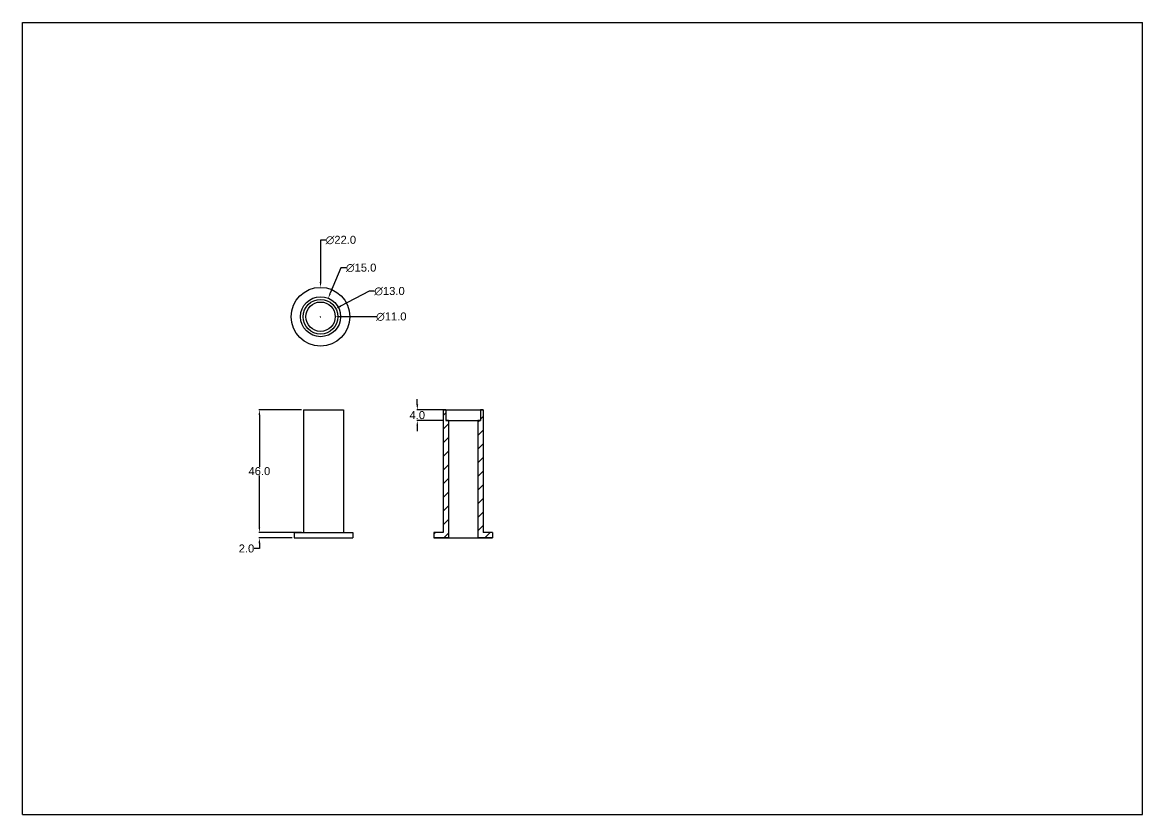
# Model space of a CAD drawing. Header units: inches. Extents: x 0 to 2200, y 53 to 755.
# Drawn here: x 0 to 420, y 458.2 to 755.2 of the extents above; entities that cross this region are included whole.
import ezdxf

# ---------------------------------------------------------------- set-up
doc = ezdxf.new("R2010")
doc.units = ezdxf.units.IN
doc.header["$MEASUREMENT"] = 0
doc.layers.add('02___PRT_ALL_AXES', color=7, linetype='Continuous')
doc.styles.get("Standard").update_dxf_attribs({"font": 'arial.ttf'})
doc.dimstyles.get("Standard").update_dxf_attribs({"dimtxt": 3, "dimasz": 2, "dimexe": 0.18, "dimexo": 0.8, "dimgap": 0.09, "dimtad": 0, "dimtih": 1, "dimtoh": 1, "dimdec": 1, "dimzin": 0, "dimdsep": 46, "dimtxsty": 'Standard', "dimcen": 0.09, "dimadec": 0, "dimazin": 0, "dimtfac": 1, "dimtdec": 1, "dimtofl": 0, "dimtmove": 0, "dimatfit": 3, "dimfxl": 1, "dimtolj": 1, "dimtzin": 0, "dimarcsym": 0})

# ---------------------------------------------------------------- blocks, each defined once
blk = doc.blocks.new('*D292')
at = {"color": 0, "lineweight": -2, "transparency": 16777216}
for p, q in [((104.6, 609.96), (88.66, 609.96)), ((88.84, 607.96), (88.84, 588.58)), ((88.84, 565.96), (88.84, 585.34)), ((104.6, 563.96), (88.66, 563.96))]:
    blk.add_line(p, q, dxfattribs=at)
at = {"color": 0, "transparency": 16777216}
for points in [[(88.51, 607.96), (89.17, 607.96), (88.84, 609.96)], [(88.51, 565.96), (89.17, 565.96), (88.84, 563.96)]]:
    blk.add_solid(points, dxfattribs=at)
at = {"layer": 'Defpoints', "color": 0, "transparency": 16777216}
for p in [(105.4, 609.96), (88.84, 563.96), (105.4, 563.96)]:
    blk.add_point(p, dxfattribs=at)
at = {"color": 0, "transparency": 16777216, "insert": (88.84, 586.96), "char_height": 3, "attachment_point": 5}
blk.add_mtext('\\A1;46.0', dxfattribs=at)
blk = doc.blocks.new('*D293')
at = {"color": 0, "lineweight": -2, "transparency": 16777216}
for p, q in [((88.84, 565.96), (88.84, 567.96)), ((101.1, 563.96), (88.66, 563.96)), ((101.1, 561.96), (88.66, 561.96)), ((88.84, 559.96), (88.84, 557.96)), ((88.84, 557.96), (86.84, 557.96))]:
    blk.add_line(p, q, dxfattribs=at)
at = {"color": 0, "transparency": 16777216}
for points in [[(88.51, 565.96), (89.17, 565.96), (88.84, 563.96)], [(88.51, 559.96), (89.17, 559.96), (88.84, 561.96)]]:
    blk.add_solid(points, dxfattribs=at)
at = {"layer": 'Defpoints', "color": 0, "transparency": 16777216}
for p in [(101.9, 563.96), (88.84, 561.96), (101.9, 561.96)]:
    blk.add_point(p, dxfattribs=at)
at = {"color": 0, "transparency": 16777216, "insert": (84, 557.96), "char_height": 3, "attachment_point": 5}
blk.add_mtext('\\A1;2.0', dxfattribs=at)
blk = doc.blocks.new('*D294')
at = {"color": 0, "lineweight": -2, "transparency": 16777216}
for p, q in [((148.04, 611.96), (148.04, 613.96)), ((158, 609.96), (147.86, 609.96)), ((158, 605.96), (147.86, 605.96)), ((148.04, 603.96), (148.04, 601.96))]:
    blk.add_line(p, q, dxfattribs=at)
at = {"color": 0, "transparency": 16777216}
for points in [[(147.71, 611.96), (148.38, 611.96), (148.04, 609.96)], [(147.71, 603.96), (148.38, 603.96), (148.04, 605.96)]]:
    blk.add_solid(points, dxfattribs=at)
at = {"layer": 'Defpoints', "color": 0, "transparency": 16777216}
for p in [(158.8, 609.96), (148.04, 605.96), (158.8, 605.96)]:
    blk.add_point(p, dxfattribs=at)
at = {"color": 0, "transparency": 16777216, "insert": (148.04, 607.96), "char_height": 3, "attachment_point": 5}
blk.add_mtext('\\A1;4.0', dxfattribs=at)
blk = doc.blocks.new('*D295')
at = {"color": 0, "lineweight": -2, "transparency": 16777216}
for p, q in [((111.69, 644.87), (111.87, 644.87)), ((111.78, 644.78), (111.78, 644.96)), ((132.69, 644.87), (119.28, 644.87))]:
    blk.add_line(p, q, dxfattribs=at)
at = {"color": 0, "transparency": 16777216}
blk.add_solid([(119.28, 645.2), (119.28, 644.54), (117.28, 644.87)], dxfattribs=at)
at = {"layer": 'Defpoints', "color": 0, "transparency": 16777216}
for p in [(106.28, 644.87), (117.28, 644.87)]:
    blk.add_point(p, dxfattribs=at)
at = {"color": 0, "transparency": 16777216, "insert": (138.3, 644.87), "char_height": 3, "attachment_point": 5}
blk.add_mtext('\\A1;∅11.0', dxfattribs=at)
blk = doc.blocks.new('*D296')
at = {"color": 0, "lineweight": -2, "transparency": 16777216}
for p, q in [((130.01, 654.42), (119.31, 648.82)), ((132.01, 654.42), (130.01, 654.42)), ((111.69, 644.87), (111.87, 644.87)), ((111.78, 644.78), (111.78, 644.96))]:
    blk.add_line(p, q, dxfattribs=at)
at = {"color": 0, "transparency": 16777216}
blk.add_solid([(119.15, 649.11), (119.46, 648.52), (117.53, 647.89)], dxfattribs=at)
at = {"layer": 'Defpoints', "color": 0, "transparency": 16777216}
for p in [(117.53, 647.89), (106.02, 641.85)]:
    blk.add_point(p, dxfattribs=at)
at = {"color": 0, "transparency": 16777216, "insert": (137.62, 654.42), "char_height": 3, "attachment_point": 5}
blk.add_mtext('\\A1;∅13.0', dxfattribs=at)
blk = doc.blocks.new('*D297')
at = {"color": 0, "lineweight": -2, "transparency": 16777216}
for p, q in [((119.38, 663.17), (115.42, 653.64)), ((121.38, 663.17), (119.38, 663.17)), ((111.69, 644.87), (111.87, 644.87)), ((111.78, 644.78), (111.78, 644.96))]:
    blk.add_line(p, q, dxfattribs=at)
at = {"color": 0, "transparency": 16777216}
blk.add_solid([(115.11, 653.77), (115.73, 653.52), (114.66, 651.8)], dxfattribs=at)
at = {"layer": 'Defpoints', "color": 0, "transparency": 16777216}
for p in [(114.66, 651.8), (108.9, 637.95)]:
    blk.add_point(p, dxfattribs=at)
at = {"color": 0, "transparency": 16777216, "insert": (126.99, 663.17), "char_height": 3, "attachment_point": 5}
blk.add_mtext('\\A1;∅15.0', dxfattribs=at)
blk = doc.blocks.new('*D298')
at = {"color": 0, "lineweight": -2, "transparency": 16777216}
for p, q in [((113.78, 673.6), (111.78, 673.6)), ((111.78, 673.6), (111.78, 657.87)), ((111.69, 644.87), (111.87, 644.87)), ((111.78, 644.78), (111.78, 644.96))]:
    blk.add_line(p, q, dxfattribs=at)
at = {"color": 0, "transparency": 16777216}
blk.add_solid([(111.44, 657.87), (112.11, 657.87), (111.78, 655.87)], dxfattribs=at)
at = {"layer": 'Defpoints', "color": 0, "transparency": 16777216}
for p in [(111.78, 655.87), (111.78, 633.87)]:
    blk.add_point(p, dxfattribs=at)
at = {"color": 0, "transparency": 16777216, "insert": (119.39, 673.6), "char_height": 3, "attachment_point": 5}
blk.add_mtext('\\A1;∅22.0', dxfattribs=at)

msp = doc.modelspace()

# ---------------------------------------------------------------- hatches: boundary and pattern name
at = {"linetype": 'Continuous'}
h = msp.add_hatch(dxfattribs=at)
h.set_pattern_fill('E', color=2, scale=3.617123, angle=45, style=0, pattern_type=0)
h.set_pattern_definition([(45, (-31.045, 413.8357), (-2.557692, 2.557692), [])])
edge = h.paths.add_edge_path()
edge.add_line((171.8, 605.96), (170.8, 605.96))
edge.add_line((171.8, 609.96), (171.8, 605.96))
edge.add_line((172.8, 609.96), (171.8, 609.96))
edge.add_line((172.8, 609.96), (172.8, 563.96))
edge.add_line((176.3, 563.96), (172.8, 563.96))
edge.add_line((176.3, 563.96), (176.3, 561.96))
edge.add_line((176.3, 561.96), (170.8, 561.96))
edge.add_line((170.8, 563.96), (170.8, 561.96))
edge.add_line((170.8, 605.96), (170.8, 563.96))
edge = h.paths.add_edge_path()
edge.add_line((159.8, 605.96), (158.8, 605.96))
edge.add_line((159.8, 605.96), (159.8, 563.96))
edge.add_line((159.8, 563.96), (159.8, 561.96))
edge.add_line((159.8, 561.96), (154.3, 561.96))
edge.add_line((154.3, 563.96), (154.3, 561.96))
edge.add_line((157.8, 563.96), (154.3, 563.96))
edge.add_line((157.8, 609.96), (157.8, 563.96))
edge.add_line((158.8, 609.96), (157.8, 609.96))
edge.add_line((158.8, 609.96), (158.8, 605.96))

# ---------------------------------------------------------------- linework, layer by layer
at = {"color": 7, "linetype": 'Continuous'}
for p, q in [((-0.01, 458.2), (-0.01, 755.2)), ((-0.01, 755.2), (419.99, 755.2)), ((419.99, 458.2), (419.99, 755.2)), ((157.8, 609.96), (157.8, 563.96)), ((158.8, 609.96), (157.8, 609.96)), ((157.8, 609.96), (157.8, 563.96)), ((157.8, 609.96), (172.8, 609.96)), ((158.8, 609.96), (158.8, 605.96)), ((158.8, 609.96), (158.8, 605.96)), ((171.8, 609.96), (171.8, 605.96)), ((172.8, 609.96), (171.8, 609.96)), ((171.8, 609.96), (171.8, 605.96)), ((172.8, 609.96), (172.8, 563.96)), ((172.8, 609.96), (172.8, 563.96)), ((159.8, 605.96), (158.8, 605.96)), ((158.8, 605.96), (171.8, 605.96)), ((159.8, 605.96), (159.8, 563.96)), ((159.8, 605.96), (159.8, 561.96)), ((171.8, 605.96), (170.8, 605.96)), ((170.8, 605.96), (170.8, 563.96)), ((170.8, 605.96), (170.8, 561.96)), ((154.3, 563.96), (154.3, 561.96)), ((157.8, 563.96), (154.3, 563.96)), ((157.8, 563.96), (154.3, 563.96)), ((154.3, 563.96), (154.3, 561.96)), ((159.8, 563.96), (159.8, 561.96)), ((170.8, 563.96), (170.8, 561.96)), ((176.3, 563.96), (172.8, 563.96)), ((176.3, 563.96), (172.8, 563.96)), ((176.3, 563.96), (176.3, 561.96)), ((176.3, 563.96), (176.3, 561.96)), ((159.8, 561.96), (154.3, 561.96)), ((154.3, 561.96), (176.3, 561.96)), ((176.3, 561.96), (170.8, 561.96)), ((-0.01, 458.2), (419.99, 458.2))]:
    msp.add_line(p, q, dxfattribs=at)
at = {"layer": '02___PRT_ALL_AXES', "color": 7, "linetype": 'Continuous'}
for p, q in [((105.4, 609.96), (105.4, 563.96)), ((105.4, 609.96), (120.4, 609.96)), ((120.4, 609.96), (120.4, 563.96)), ((101.9, 563.96), (123.9, 563.96)), ((101.9, 563.96), (101.9, 561.96)), ((123.9, 563.96), (123.9, 561.96)), ((101.9, 561.96), (123.9, 561.96))]:
    msp.add_line(p, q, dxfattribs=at)
for radius in [11, 7.5, 6.5, 5.5]:
    msp.add_circle((111.78, 644.87), radius, dxfattribs=at)

# ---------------------------------------------------------------- dimensions: what is measured, and where the dimension line sits
for p1, p2, picture, middle in [((111.78, 633.87), (111.78, 655.87), '*D298', (119.39, 673.6)), ((108.9, 637.95), (114.66, 651.8), '*D297', (126.99, 663.17)), ((106.02, 641.85), (117.53, 647.89), '*D296', (137.62, 654.42)), ((106.28, 644.87), (117.28, 644.87), '*D295', (138.3, 644.87))]:
    dim = msp.add_diameter_dim_2p(p1=p1, p2=p2, dimstyle='Standard')
    dim.commit()
    dim.dimension.update_dxf_attribs({"geometry": picture, "text_midpoint": middle, "dimtype": 163})
for base, p1, p2, picture, middle in [((148.04, 605.96), (158.8, 609.96), (158.8, 605.96), '*D294', (148.04, 607.96)), ((88.84, 563.96), (105.4, 609.96), (105.4, 563.96), '*D292', (88.84, 586.96)), ((88.84, 561.96), (101.9, 563.96), (101.9, 561.96), '*D293', (84, 557.96))]:
    dim = msp.add_linear_dim(base=base, p1=p1, p2=p2, angle=90, dimstyle='Standard')
    dim.commit()
    dim.dimension.update_dxf_attribs({"geometry": picture, "text_midpoint": middle})

doc.saveas('drawing.dxf')
